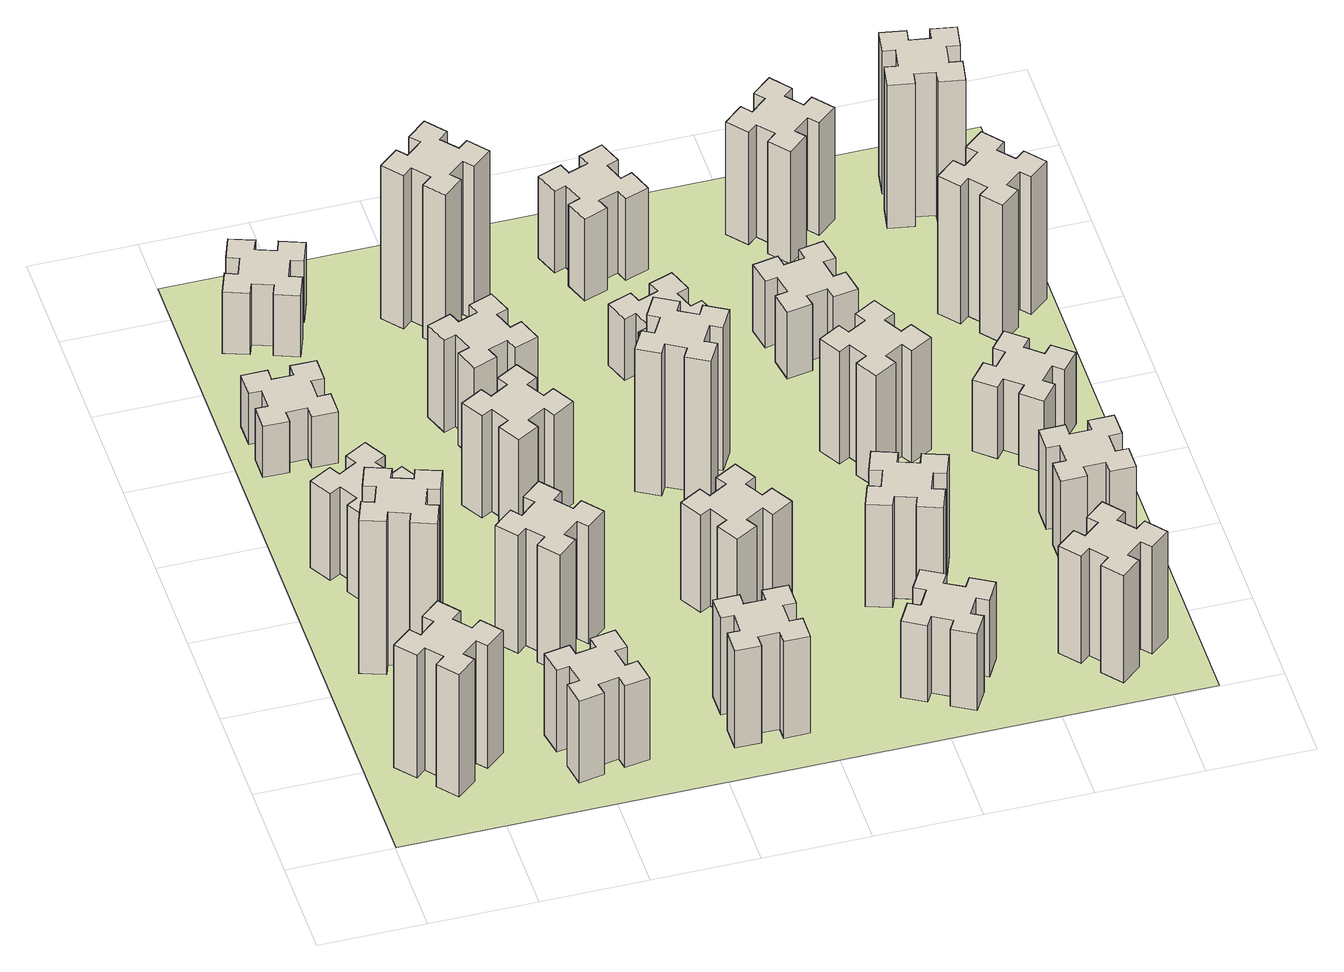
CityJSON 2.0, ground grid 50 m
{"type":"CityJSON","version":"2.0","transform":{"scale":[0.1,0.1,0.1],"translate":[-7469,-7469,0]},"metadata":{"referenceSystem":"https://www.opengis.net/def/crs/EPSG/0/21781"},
"CityObjects":{
"building1":{"type":"Building","attributes":{"class":"1000","function":"1000","usage":"1000","yearOfConstruction":2016,"roofType":"1000","measuredHeight":72,"storeysAboveGround":30,"storeysBelowGround":0},"geometry":[{"type":"Solid","lod":"1","boundaries":[[[[0,1,2,3,4,5,6,7,8,9,10,11,12,13,14,15,16,17,18,19]],[[17,16,20,21]],[[16,15,22,20]],[[15,14,23,22]],[[14,13,24,23]],[[13,12,25,24]],[[12,11,26,25]],[[11,10,27,26]],[[10,9,28,27]],[[9,8,29,28]],[[8,7,30,29]],[[7,6,31,30]],[[6,5,32,31]],[[5,4,33,32]],[[4,3,34,33]],[[3,2,35,34]],[[2,1,36,35]],[[1,0,37,36]],[[0,19,38,37]],[[19,18,39,38]],[[18,17,21,39]],[[24,25,26,27,28,29,30,31,32,33,34,35,36,37,38,39,21,20,22,23]]]]}]},
"building2":{"type":"Building","attributes":{"class":"1000","function":"1000","usage":"1000","yearOfConstruction":2016,"roofType":"1000","measuredHeight":90,"storeysAboveGround":30,"storeysBelowGround":0},"geometry":[{"type":"Solid","lod":"1","boundaries":[[[[40,41,42,43,44,45,46,47,48,49,50,51,52,53,54,55,56,57,58,59]],[[57,56,60,61]],[[56,55,62,60]],[[55,54,63,62]],[[54,53,64,63]],[[53,52,65,64]],[[52,51,66,65]],[[51,50,67,66]],[[50,49,68,67]],[[49,48,69,68]],[[48,47,70,69]],[[47,46,71,70]],[[46,45,72,71]],[[45,44,73,72]],[[44,43,74,73]],[[43,42,75,74]],[[42,41,76,75]],[[41,40,77,76]],[[40,59,78,77]],[[59,58,79,78]],[[58,57,61,79]],[[64,65,66,67,68,69,70,71,72,73,74,75,76,77,78,79,61,60,62,63]]]]}]},
"building3":{"type":"Building","attributes":{"class":"1000","function":"1000","usage":"1000","yearOfConstruction":2016,"roofType":"1000","measuredHeight":51,"storeysAboveGround":30,"storeysBelowGround":0},"geometry":[{"type":"Solid","lod":"1","boundaries":[[[[80,81,82,83,84,85,86,87,88,89,90,91,92,93,94,95,96,97,98,99]],[[97,96,100,101]],[[96,95,102,100]],[[95,94,103,102]],[[94,93,104,103]],[[93,92,105,104]],[[92,91,106,105]],[[91,90,107,106]],[[90,89,108,107]],[[89,88,109,108]],[[88,87,110,109]],[[87,86,111,110]],[[86,85,112,111]],[[85,84,113,112]],[[84,83,114,113]],[[83,82,115,114]],[[82,81,116,115]],[[81,80,117,116]],[[80,99,118,117]],[[99,98,119,118]],[[98,97,101,119]],[[104,105,106,107,108,109,110,111,112,113,114,115,116,117,118,119,101,100,102,103]]]]}]},
"building4":{"type":"Building","attributes":{"class":"1000","function":"1000","usage":"1000","yearOfConstruction":2016,"roofType":"1000","measuredHeight":30,"storeysAboveGround":30,"storeysBelowGround":0},"geometry":[{"type":"Solid","lod":"1","boundaries":[[[[120,121,122,123,124,125,126,127,128,129,130,131,132,133,134,135,136,137,138,139]],[[137,136,140,141]],[[136,135,142,140]],[[135,134,143,142]],[[134,133,144,143]],[[133,132,145,144]],[[132,131,146,145]],[[131,130,147,146]],[[130,129,148,147]],[[129,128,149,148]],[[128,127,150,149]],[[127,126,151,150]],[[126,125,152,151]],[[125,124,153,152]],[[124,123,154,153]],[[123,122,155,154]],[[122,121,156,155]],[[121,120,157,156]],[[120,139,158,157]],[[139,138,159,158]],[[138,137,141,159]],[[144,145,146,147,148,149,150,151,152,153,154,155,156,157,158,159,141,140,142,143]]]]}]},
"building5":{"type":"Building","attributes":{"class":"1000","function":"1000","usage":"1000","yearOfConstruction":2016,"roofType":"1000","measuredHeight":48,"storeysAboveGround":30,"storeysBelowGround":0},"geometry":[{"type":"Solid","lod":"1","boundaries":[[[[160,161,162,163,164,165,166,167,168,169,170,171,172,173,174,175,176,177,178,179]],[[177,176,180,181]],[[176,175,182,180]],[[175,174,183,182]],[[174,173,184,183]],[[173,172,185,184]],[[172,171,186,185]],[[171,170,187,186]],[[170,169,188,187]],[[169,168,189,188]],[[168,167,190,189]],[[167,166,191,190]],[[166,165,192,191]],[[165,164,193,192]],[[164,163,194,193]],[[163,162,195,194]],[[162,161,196,195]],[[161,160,197,196]],[[160,179,198,197]],[[179,178,199,198]],[[178,177,181,199]],[[184,185,186,187,188,189,190,191,192,193,194,195,196,197,198,199,181,180,182,183]]]]}]},
"building6":{"type":"Building","attributes":{"class":"1000","function":"1000","usage":"1000","yearOfConstruction":2016,"roofType":"1000","measuredHeight":69,"storeysAboveGround":30,"storeysBelowGround":0},"geometry":[{"type":"Solid","lod":"1","boundaries":[[[[200,201,202,203,204,205,206,207,208,209,210,211,212,213,214,215,216,217,218,219]],[[217,216,220,221]],[[216,215,222,220]],[[215,214,223,222]],[[214,213,224,223]],[[213,212,225,224]],[[212,211,226,225]],[[211,210,227,226]],[[210,209,228,227]],[[209,208,229,228]],[[208,207,230,229]],[[207,206,231,230]],[[206,205,232,231]],[[205,204,233,232]],[[204,203,234,233]],[[203,202,235,234]],[[202,201,236,235]],[[201,200,237,236]],[[200,219,238,237]],[[219,218,239,238]],[[218,217,221,239]],[[224,225,226,227,228,229,230,231,232,233,234,235,236,237,238,239,221,220,222,223]]]]}]},
"building7":{"type":"Building","attributes":{"class":"1000","function":"1000","usage":"1000","yearOfConstruction":2016,"roofType":"1000","measuredHeight":36,"storeysAboveGround":30,"storeysBelowGround":0},"geometry":[{"type":"Solid","lod":"1","boundaries":[[[[240,241,242,243,244,245,246,247,248,249,250,251,252,253,254,255,256,257,258,259]],[[257,256,260,261]],[[256,255,262,260]],[[255,254,263,262]],[[254,253,264,263]],[[253,252,265,264]],[[252,251,266,265]],[[251,250,267,266]],[[250,249,268,267]],[[249,248,269,268]],[[248,247,270,269]],[[247,246,271,270]],[[246,245,272,271]],[[245,244,273,272]],[[244,243,274,273]],[[243,242,275,274]],[[242,241,276,275]],[[241,240,277,276]],[[240,259,278,277]],[[259,258,279,278]],[[258,257,261,279]],[[264,265,266,267,268,269,270,271,272,273,274,275,276,277,278,279,261,260,262,263]]]]}]},
"building8":{"type":"Building","attributes":{"class":"1000","function":"1000","usage":"1000","yearOfConstruction":2016,"roofType":"1000","measuredHeight":60,"storeysAboveGround":30,"storeysBelowGround":0},"geometry":[{"type":"Solid","lod":"1","boundaries":[[[[280,281,282,283,284,285,286,287,288,289,290,291,292,293,294,295,296,297,298,299]],[[297,296,300,301]],[[296,295,302,300]],[[295,294,303,302]],[[294,293,304,303]],[[293,292,305,304]],[[292,291,306,305]],[[291,290,307,306]],[[290,289,308,307]],[[289,288,309,308]],[[288,287,310,309]],[[287,286,311,310]],[[286,285,312,311]],[[285,284,313,312]],[[284,283,314,313]],[[283,282,315,314]],[[282,281,316,315]],[[281,280,317,316]],[[280,299,318,317]],[[299,298,319,318]],[[298,297,301,319]],[[304,305,306,307,308,309,310,311,312,313,314,315,316,317,318,319,301,300,302,303]]]]}]},
"building9":{"type":"Building","attributes":{"class":"1000","function":"1000","usage":"1000","yearOfConstruction":2016,"roofType":"1000","measuredHeight":54,"storeysAboveGround":30,"storeysBelowGround":0},"geometry":[{"type":"Solid","lod":"1","boundaries":[[[[320,321,322,323,324,325,326,327,328,329,330,331,332,333,334,335,336,337,338,339]],[[337,336,340,341]],[[336,335,342,340]],[[335,334,343,342]],[[334,333,344,343]],[[333,332,345,344]],[[332,331,346,345]],[[331,330,347,346]],[[330,329,348,347]],[[329,328,349,348]],[[328,327,350,349]],[[327,326,351,350]],[[326,325,352,351]],[[325,324,353,352]],[[324,323,354,353]],[[323,322,355,354]],[[322,321,356,355]],[[321,320,357,356]],[[320,339,358,357]],[[339,338,359,358]],[[338,337,341,359]],[[344,345,346,347,348,349,350,351,352,353,354,355,356,357,358,359,341,340,342,343]]]]}]},
"building10":{"type":"Building","attributes":{"class":"1000","function":"1000","usage":"1000","yearOfConstruction":2016,"roofType":"1000","measuredHeight":57,"storeysAboveGround":30,"storeysBelowGround":0},"geometry":[{"type":"Solid","lod":"1","boundaries":[[[[360,361,362,363,364,365,366,367,368,369,370,371,372,373,374,375,376,377,378,379]],[[377,376,380,381]],[[376,375,382,380]],[[375,374,383,382]],[[374,373,384,383]],[[373,372,385,384]],[[372,371,386,385]],[[371,370,387,386]],[[370,369,388,387]],[[369,368,389,388]],[[368,367,390,389]],[[367,366,391,390]],[[366,365,392,391]],[[365,364,393,392]],[[364,363,394,393]],[[363,362,395,394]],[[362,361,396,395]],[[361,360,397,396]],[[360,379,398,397]],[[379,378,399,398]],[[378,377,381,399]],[[384,385,386,387,388,389,390,391,392,393,394,395,396,397,398,399,381,380,382,383]]]]}]},
"building11":{"type":"Building","attributes":{"class":"1000","function":"1000","usage":"1000","yearOfConstruction":2016,"roofType":"1000","measuredHeight":90,"storeysAboveGround":30,"storeysBelowGround":0},"geometry":[{"type":"Solid","lod":"1","boundaries":[[[[400,401,402,403,404,405,406,407,408,409,410,411,412,413,414,415,416,417,418,419]],[[417,416,420,421]],[[416,415,422,420]],[[415,414,423,422]],[[414,413,424,423]],[[413,412,425,424]],[[412,411,426,425]],[[411,410,427,426]],[[410,409,428,427]],[[409,408,429,428]],[[408,407,430,429]],[[407,406,431,430]],[[406,405,432,431]],[[405,404,433,432]],[[404,403,434,433]],[[403,402,435,434]],[[402,401,436,435]],[[401,400,437,436]],[[400,419,438,437]],[[419,418,439,438]],[[418,417,421,439]],[[424,425,426,427,428,429,430,431,432,433,434,435,436,437,438,439,421,420,422,423]]]]}]},
"building12":{"type":"Building","attributes":{"class":"1000","function":"1000","usage":"1000","yearOfConstruction":2016,"roofType":"1000","measuredHeight":57,"storeysAboveGround":30,"storeysBelowGround":0},"geometry":[{"type":"Solid","lod":"1","boundaries":[[[[440,441,442,443,444,445,446,447,448,449,450,451,452,453,454,455,456,457,458,459]],[[457,456,460,461]],[[456,455,462,460]],[[455,454,463,462]],[[454,453,464,463]],[[453,452,465,464]],[[452,451,466,465]],[[451,450,467,466]],[[450,449,468,467]],[[449,448,469,468]],[[448,447,470,469]],[[447,446,471,470]],[[446,445,472,471]],[[445,444,473,472]],[[444,443,474,473]],[[443,442,475,474]],[[442,441,476,475]],[[441,440,477,476]],[[440,459,478,477]],[[459,458,479,478]],[[458,457,461,479]],[[464,465,466,467,468,469,470,471,472,473,474,475,476,477,478,479,461,460,462,463]]]]}]},
"building13":{"type":"Building","attributes":{"class":"1000","function":"1000","usage":"1000","yearOfConstruction":2016,"roofType":"1000","measuredHeight":84,"storeysAboveGround":30,"storeysBelowGround":0},"geometry":[{"type":"Solid","lod":"1","boundaries":[[[[480,481,482,483,484,485,486,487,488,489,490,491,492,493,494,495,496,497,498,499]],[[497,496,500,501]],[[496,495,502,500]],[[495,494,503,502]],[[494,493,504,503]],[[493,492,505,504]],[[492,491,506,505]],[[491,490,507,506]],[[490,489,508,507]],[[489,488,509,508]],[[488,487,510,509]],[[487,486,511,510]],[[486,485,512,511]],[[485,484,513,512]],[[484,483,514,513]],[[483,482,515,514]],[[482,481,516,515]],[[481,480,517,516]],[[480,499,518,517]],[[499,498,519,518]],[[498,497,501,519]],[[504,505,506,507,508,509,510,511,512,513,514,515,516,517,518,519,501,500,502,503]]]]}]},
"building14":{"type":"Building","attributes":{"class":"1000","function":"1000","usage":"1000","yearOfConstruction":2016,"roofType":"1000","measuredHeight":45,"storeysAboveGround":30,"storeysBelowGround":0},"geometry":[{"type":"Solid","lod":"1","boundaries":[[[[520,521,522,523,524,525,526,527,528,529,530,531,532,533,534,535,536,537,538,539]],[[537,536,540,541]],[[536,535,542,540]],[[535,534,543,542]],[[534,533,544,543]],[[533,532,545,544]],[[532,531,546,545]],[[531,530,547,546]],[[530,529,548,547]],[[529,528,549,548]],[[528,527,550,549]],[[527,526,551,550]],[[526,525,552,551]],[[525,524,553,552]],[[524,523,554,553]],[[523,522,555,554]],[[522,521,556,555]],[[521,520,557,556]],[[520,539,558,557]],[[539,538,559,558]],[[538,537,541,559]],[[544,545,546,547,548,549,550,551,552,553,554,555,556,557,558,559,541,540,542,543]]]]}]},
"building15":{"type":"Building","attributes":{"class":"1000","function":"1000","usage":"1000","yearOfConstruction":2016,"roofType":"1000","measuredHeight":36,"storeysAboveGround":30,"storeysBelowGround":0},"geometry":[{"type":"Solid","lod":"1","boundaries":[[[[560,561,562,563,564,565,566,567,568,569,570,571,572,573,574,575,576,577,578,579]],[[577,576,580,581]],[[576,575,582,580]],[[575,574,583,582]],[[574,573,584,583]],[[573,572,585,584]],[[572,571,586,585]],[[571,570,587,586]],[[570,569,588,587]],[[569,568,589,588]],[[568,567,590,589]],[[567,566,591,590]],[[566,565,592,591]],[[565,564,593,592]],[[564,563,594,593]],[[563,562,595,594]],[[562,561,596,595]],[[561,560,597,596]],[[560,579,598,597]],[[579,578,599,598]],[[578,577,581,599]],[[584,585,586,587,588,589,590,591,592,593,594,595,596,597,598,599,581,580,582,583]]]]}]},
"building16":{"type":"Building","attributes":{"class":"1000","function":"1000","usage":"1000","yearOfConstruction":2016,"roofType":"1000","measuredHeight":48,"storeysAboveGround":30,"storeysBelowGround":0},"geometry":[{"type":"Solid","lod":"1","boundaries":[[[[600,601,602,603,604,605,606,607,608,609,610,611,612,613,614,615,616,617,618,619]],[[617,616,620,621]],[[616,615,622,620]],[[615,614,623,622]],[[614,613,624,623]],[[613,612,625,624]],[[612,611,626,625]],[[611,610,627,626]],[[610,609,628,627]],[[609,608,629,628]],[[608,607,630,629]],[[607,606,631,630]],[[606,605,632,631]],[[605,604,633,632]],[[604,603,634,633]],[[603,602,635,634]],[[602,601,636,635]],[[601,600,637,636]],[[600,619,638,637]],[[619,618,639,638]],[[618,617,621,639]],[[624,625,626,627,628,629,630,631,632,633,634,635,636,637,638,639,621,620,622,623]]]]}]},
"building17":{"type":"Building","attributes":{"class":"1000","function":"1000","usage":"1000","yearOfConstruction":2016,"roofType":"1000","measuredHeight":60,"storeysAboveGround":30,"storeysBelowGround":0},"geometry":[{"type":"Solid","lod":"1","boundaries":[[[[640,641,642,643,644,645,646,647,648,649,650,651,652,653,654,655,656,657,658,659]],[[657,656,660,661]],[[656,655,662,660]],[[655,654,663,662]],[[654,653,664,663]],[[653,652,665,664]],[[652,651,666,665]],[[651,650,667,666]],[[650,649,668,667]],[[649,648,669,668]],[[648,647,670,669]],[[647,646,671,670]],[[646,645,672,671]],[[645,644,673,672]],[[644,643,674,673]],[[643,642,675,674]],[[642,641,676,675]],[[641,640,677,676]],[[640,659,678,677]],[[659,658,679,678]],[[658,657,661,679]],[[664,665,666,667,668,669,670,671,672,673,674,675,676,677,678,679,661,660,662,663]]]]}]},
"building18":{"type":"Building","attributes":{"class":"1000","function":"1000","usage":"1000","yearOfConstruction":2016,"roofType":"1000","measuredHeight":66,"storeysAboveGround":30,"storeysBelowGround":0},"geometry":[{"type":"Solid","lod":"1","boundaries":[[[[680,681,682,683,684,685,686,687,688,689,690,691,692,693,694,695,696,697,698,699]],[[697,696,700,701]],[[696,695,702,700]],[[695,694,703,702]],[[694,693,704,703]],[[693,692,705,704]],[[692,691,706,705]],[[691,690,707,706]],[[690,689,708,707]],[[689,688,709,708]],[[688,687,710,709]],[[687,686,711,710]],[[686,685,712,711]],[[685,684,713,712]],[[684,683,714,713]],[[683,682,715,714]],[[682,681,716,715]],[[681,680,717,716]],[[680,699,718,717]],[[699,698,719,718]],[[698,697,701,719]],[[704,705,706,707,708,709,710,711,712,713,714,715,716,717,718,719,701,700,702,703]]]]}]},
"building19":{"type":"Building","attributes":{"class":"1000","function":"1000","usage":"1000","yearOfConstruction":2016,"roofType":"1000","measuredHeight":39,"storeysAboveGround":30,"storeysBelowGround":0},"geometry":[{"type":"Solid","lod":"1","boundaries":[[[[720,721,722,723,724,725,726,727,728,729,730,731,732,733,734,735,736,737,738,739]],[[737,736,740,741]],[[736,735,742,740]],[[735,734,743,742]],[[734,733,744,743]],[[733,732,745,744]],[[732,731,746,745]],[[731,730,747,746]],[[730,729,748,747]],[[729,728,749,748]],[[728,727,750,749]],[[727,726,751,750]],[[726,725,752,751]],[[725,724,753,752]],[[724,723,754,753]],[[723,722,755,754]],[[722,721,756,755]],[[721,720,757,756]],[[720,739,758,757]],[[739,738,759,758]],[[738,737,741,759]],[[744,745,746,747,748,749,750,751,752,753,754,755,756,757,758,759,741,740,742,743]]]]}]},
"building20":{"type":"Building","attributes":{"class":"1000","function":"1000","usage":"1000","yearOfConstruction":2016,"roofType":"1000","measuredHeight":63,"storeysAboveGround":30,"storeysBelowGround":0},"geometry":[{"type":"Solid","lod":"1","boundaries":[[[[760,761,762,763,764,765,766,767,768,769,770,771,772,773,774,775,776,777,778,779]],[[777,776,780,781]],[[776,775,782,780]],[[775,774,783,782]],[[774,773,784,783]],[[773,772,785,784]],[[772,771,786,785]],[[771,770,787,786]],[[770,769,788,787]],[[769,768,789,788]],[[768,767,790,789]],[[767,766,791,790]],[[766,765,792,791]],[[765,764,793,792]],[[764,763,794,793]],[[763,762,795,794]],[[762,761,796,795]],[[761,760,797,796]],[[760,779,798,797]],[[779,778,799,798]],[[778,777,781,799]],[[784,785,786,787,788,789,790,791,792,793,794,795,796,797,798,799,781,780,782,783]]]]}]},
"building21":{"type":"Building","attributes":{"class":"1000","function":"1000","usage":"1000","yearOfConstruction":2016,"roofType":"1000","measuredHeight":66,"storeysAboveGround":30,"storeysBelowGround":0},"geometry":[{"type":"Solid","lod":"1","boundaries":[[[[800,801,802,803,804,805,806,807,808,809,810,811,812,813,814,815,816,817,818,819]],[[817,816,820,821]],[[816,815,822,820]],[[815,814,823,822]],[[814,813,824,823]],[[813,812,825,824]],[[812,811,826,825]],[[811,810,827,826]],[[810,809,828,827]],[[809,808,829,828]],[[808,807,830,829]],[[807,806,831,830]],[[806,805,832,831]],[[805,804,833,832]],[[804,803,834,833]],[[803,802,835,834]],[[802,801,836,835]],[[801,800,837,836]],[[800,819,838,837]],[[819,818,839,838]],[[818,817,821,839]],[[824,825,826,827,828,829,830,831,832,833,834,835,836,837,838,839,821,820,822,823]]]]}]},
"building22":{"type":"Building","attributes":{"class":"1000","function":"1000","usage":"1000","yearOfConstruction":2016,"roofType":"1000","measuredHeight":48,"storeysAboveGround":30,"storeysBelowGround":0},"geometry":[{"type":"Solid","lod":"1","boundaries":[[[[840,841,842,843,844,845,846,847,848,849,850,851,852,853,854,855,856,857,858,859]],[[857,856,860,861]],[[856,855,862,860]],[[855,854,863,862]],[[854,853,864,863]],[[853,852,865,864]],[[852,851,866,865]],[[851,850,867,866]],[[850,849,868,867]],[[849,848,869,868]],[[848,847,870,869]],[[847,846,871,870]],[[846,845,872,871]],[[845,844,873,872]],[[844,843,874,873]],[[843,842,875,874]],[[842,841,876,875]],[[841,840,877,876]],[[840,859,878,877]],[[859,858,879,878]],[[858,857,861,879]],[[864,865,866,867,868,869,870,871,872,873,874,875,876,877,878,879,861,860,862,863]]]]}]},
"building23":{"type":"Building","attributes":{"class":"1000","function":"1000","usage":"1000","yearOfConstruction":2016,"roofType":"1000","measuredHeight":42,"storeysAboveGround":30,"storeysBelowGround":0},"geometry":[{"type":"Solid","lod":"1","boundaries":[[[[880,881,882,883,884,885,886,887,888,889,890,891,892,893,894,895,896,897,898,899]],[[897,896,900,901]],[[896,895,902,900]],[[895,894,903,902]],[[894,893,904,903]],[[893,892,905,904]],[[892,891,906,905]],[[891,890,907,906]],[[890,889,908,907]],[[889,888,909,908]],[[888,887,910,909]],[[887,886,911,910]],[[886,885,912,911]],[[885,884,913,912]],[[884,883,914,913]],[[883,882,915,914]],[[882,881,916,915]],[[881,880,917,916]],[[880,899,918,917]],[[899,898,919,918]],[[898,897,901,919]],[[904,905,906,907,908,909,910,911,912,913,914,915,916,917,918,919,901,900,902,903]]]]}]},
"building24":{"type":"Building","attributes":{"class":"1000","function":"1000","usage":"1000","yearOfConstruction":2016,"roofType":"1000","measuredHeight":81,"storeysAboveGround":30,"storeysBelowGround":0},"geometry":[{"type":"Solid","lod":"1","boundaries":[[[[920,921,922,923,924,925,926,927,928,929,930,931,932,933,934,935,936,937,938,939]],[[937,936,940,941]],[[936,935,942,940]],[[935,934,943,942]],[[934,933,944,943]],[[933,932,945,944]],[[932,931,946,945]],[[931,930,947,946]],[[930,929,948,947]],[[929,928,949,948]],[[928,927,950,949]],[[927,926,951,950]],[[926,925,952,951]],[[925,924,953,952]],[[924,923,954,953]],[[923,922,955,954]],[[922,921,956,955]],[[921,920,957,956]],[[920,939,958,957]],[[939,938,959,958]],[[938,937,941,959]],[[944,945,946,947,948,949,950,951,952,953,954,955,956,957,958,959,941,940,942,943]]]]}]},
"building25":{"type":"Building","attributes":{"class":"1000","function":"1000","usage":"1000","yearOfConstruction":2016,"roofType":"1000","measuredHeight":84,"storeysAboveGround":30,"storeysBelowGround":0},"geometry":[{"type":"Solid","lod":"1","boundaries":[[[[960,961,962,963,964,965,966,967,968,969,970,971,972,973,974,975,976,977,978,979]],[[977,976,980,981]],[[976,975,982,980]],[[975,974,983,982]],[[974,973,984,983]],[[973,972,985,984]],[[972,971,986,985]],[[971,970,987,986]],[[970,969,988,987]],[[969,968,989,988]],[[968,967,990,989]],[[967,966,991,990]],[[966,965,992,991]],[[965,964,993,992]],[[964,963,994,993]],[[963,962,995,994]],[[962,961,996,995]],[[961,960,997,996]],[[960,979,998,997]],[[979,978,999,998]],[[978,977,981,999]],[[984,985,986,987,988,989,990,991,992,993,994,995,996,997,998,999,981,980,982,983]]]]}]},
"landuse1":{"type":"LandUse","attributes":{"name":"plot1","function":"1010"},"geometry":[{"type":"MultiSurface","lod":"1","boundaries":[[[1000,1001,1002,1003]]]}]}
},
"vertices":[
[408,359,0],[484,423,0],[523,377,0],[615,454,0],[538,546,0],[492,508,0],[427,584,0],[473,623,0],[396,715,0],[304,638,0],[343,592,0],[266,527,0],[228,573,0],[136,496,0],[213,404,0],[259,443,0],[323,366,0],[277,328,0],[354,236,0],[446,313,0],[323,366,720],[277,328,720],[259,443,720],[213,404,720],[136,496,720],[228,573,720],[266,527,720],[343,592,720],[304,638,720],[396,715,720],[473,623,720],[427,584,720],[492,508,720],[538,546,720],[615,454,720],[523,377,720],[484,423,720],[408,359,720],[446,313,720],[354,236,720],
[460,1302,0],[366,1336,0],[387,1392,0],[274,1433,0],[233,1320,0],[289,1300,0],[255,1206,0],[199,1227,0],[157,1114,0],[270,1073,0],[291,1129,0],[385,1095,0],[364,1039,0],[477,997,0],[518,1110,0],[462,1131,0],[496,1225,0],[552,1204,0],[593,1317,0],[480,1358,0],[496,1225,900],[552,1204,900],[462,1131,900],[518,1110,900],[477,997,900],[364,1039,900],[385,1095,900],[291,1129,900],[270,1073,900],[157,1114,900],[199,1227,900],[255,1206,900],[289,1300,900],[233,1320,900],[274,1433,900],[387,1392,900],[366,1336,900],[460,1302,900],[480,1358,900],[593,1317,900],
[387,1635,0],[474,1685,0],[504,1633,0],[608,1693,0],[548,1797,0],[496,1767,0],[446,1854,0],[498,1884,0],[438,1988,0],[334,1928,0],[364,1876,0],[277,1826,0],[247,1878,0],[143,1818,0],[203,1714,0],[255,1744,0],[305,1657,0],[253,1627,0],[313,1523,0],[417,1583,0],[305,1657,510],[253,1627,510],[255,1744,510],[203,1714,510],[143,1818,510],[247,1878,510],[277,1826,510],[364,1876,510],[334,1928,510],[438,1988,510],[498,1884,510],[446,1854,510],[496,1767,510],[548,1797,510],[608,1693,510],[504,1633,510],[474,1685,510],[387,1635,510],[417,1583,510],[313,1523,510],
[165,2645,0],[165,2545,0],[105,2545,0],[105,2425,0],[225,2425,0],[225,2485,0],[325,2485,0],[325,2425,0],[445,2425,0],[445,2545,0],[385,2545,0],[385,2645,0],[445,2645,0],[445,2765,0],[325,2765,0],[325,2705,0],[225,2705,0],[225,2765,0],[105,2765,0],[105,2645,0],[225,2705,300],[225,2765,300],[325,2705,300],[325,2765,300],[445,2765,300],[445,2645,300],[385,2645,300],[385,2545,300],[445,2545,300],[445,2425,300],[325,2425,300],[325,2485,300],[225,2485,300],[225,2425,300],[105,2425,300],[105,2545,300],[165,2545,300],[165,2645,300],[105,2645,300],[105,2765,300],
[1045,492,0],[947,475,0],[937,534,0],[818,513,0],[839,395,0],[898,405,0],[916,307,0],[857,297,0],[877,178,0],[996,199,0],[985,258,0],[1084,276,0],[1094,217,0],[1212,237,0],[1191,356,0],[1132,345,0],[1115,444,0],[1174,454,0],[1153,572,0],[1035,551,0],[1115,444,480],[1174,454,480],[1132,345,480],[1191,356,480],[1212,237,480],[1094,217,480],[1084,276,480],[985,258,480],[996,199,480],[877,178,480],[857,297,480],[916,307,480],[898,405,480],[839,395,480],[818,513,480],[937,534,480],[947,475,480],[1045,492,480],[1035,551,480],[1153,572,480],
[1048,999,0],[1124,1063,0],[1163,1017,0],[1255,1094,0],[1178,1186,0],[1132,1148,0],[1067,1224,0],[1113,1263,0],[1036,1355,0],[944,1278,0],[983,1232,0],[906,1167,0],[868,1213,0],[776,1136,0],[853,1044,0],[899,1083,0],[963,1006,0],[917,968,0],[994,876,0],[1086,953,0],[963,1006,690],[917,968,690],[899,1083,690],[853,1044,690],[776,1136,690],[868,1213,690],[906,1167,690],[983,1232,690],[944,1278,690],[1036,1355,690],[1113,1263,690],[1067,1224,690],[1132,1148,690],[1178,1186,690],[1255,1094,690],[1163,1017,690],[1124,1063,690],[1048,999,690],[1086,953,690],[994,876,690],
[462,3251,0],[496,3345,0],[552,3324,0],[593,3437,0],[480,3478,0],[460,3422,0],[366,3456,0],[387,3512,0],[274,3553,0],[233,3440,0],[289,3420,0],[255,3326,0],[199,3347,0],[157,3234,0],[270,3193,0],[291,3249,0],[385,3215,0],[364,3159,0],[477,3117,0],[518,3230,0],[385,3215,360],[364,3159,360],[291,3249,360],[270,3193,360],[157,3234,360],[199,3347,360],[255,3326,360],[289,3420,360],[233,3440,360],[274,3553,360],[387,3512,360],[366,3456,360],[460,3422,360],[480,3478,360],[593,3437,360],[552,3324,360],[496,3345,360],[462,3251,360],[518,3230,360],[477,3117,360],
[1127,1835,0],[1214,1885,0],[1244,1833,0],[1348,1893,0],[1288,1997,0],[1236,1967,0],[1186,2054,0],[1238,2084,0],[1178,2188,0],[1074,2128,0],[1104,2076,0],[1017,2026,0],[987,2078,0],[883,2018,0],[943,1914,0],[995,1944,0],[1045,1857,0],[993,1827,0],[1053,1723,0],[1157,1783,0],[1045,1857,600],[993,1827,600],[995,1944,600],[943,1914,600],[883,2018,600],[987,2078,600],[1017,2026,600],[1104,2076,600],[1074,2128,600],[1178,2188,600],[1238,2084,600],[1186,2054,600],[1236,1967,600],[1288,1997,600],[1348,1893,600],[1244,1833,600],[1214,1885,600],[1127,1835,600],[1157,1783,600],[1053,1723,600],
[1125,2616,0],[1031,2582,0],[1010,2638,0],[897,2597,0],[939,2484,0],[995,2505,0],[1029,2411,0],[973,2390,0],[1014,2277,0],[1127,2319,0],[1106,2375,0],[1200,2409,0],[1220,2353,0],[1333,2394,0],[1292,2507,0],[1236,2486,0],[1202,2580,0],[1258,2600,0],[1217,2713,0],[1104,2672,0],[1202,2580,540],[1258,2600,540],[1236,2486,540],[1292,2507,540],[1333,2394,540],[1220,2353,540],[1200,2409,540],[1106,2375,540],[1127,2319,540],[1014,2277,540],[973,2390,540],[1029,2411,540],[995,2505,540],[939,2484,540],[897,2597,540],[1010,2638,540],[1031,2582,540],[1125,2616,540],[1104,2672,540],[1217,2713,540],
[1805,485,0],[1705,485,0],[1705,545,0],[1585,545,0],[1585,425,0],[1645,425,0],[1645,325,0],[1585,325,0],[1585,205,0],[1705,205,0],[1705,265,0],[1805,265,0],[1805,205,0],[1925,205,0],[1925,325,0],[1865,325,0],[1865,425,0],[1925,425,0],[1925,545,0],[1805,545,0],[1865,425,570],[1925,425,570],[1865,325,570],[1925,325,570],[1925,205,570],[1805,205,570],[1805,265,570],[1705,265,570],[1705,205,570],[1585,205,570],[1585,325,570],[1645,325,570],[1645,425,570],[1585,425,570],[1585,545,570],[1705,545,570],[1705,485,570],[1805,485,570],[1805,545,570],[1925,545,570],
[999,3203,0],[1063,3126,0],[1017,3088,0],[1094,2996,0],[1186,3073,0],[1148,3119,0],[1224,3183,0],[1263,3137,0],[1355,3214,0],[1278,3306,0],[1232,3268,0],[1167,3344,0],[1213,3383,0],[1136,3475,0],[1044,3398,0],[1083,3352,0],[1006,3287,0],[968,3333,0],[876,3256,0],[953,3164,0],[1006,3287,900],[968,3333,900],[1083,3352,900],[1044,3398,900],[1136,3475,900],[1213,3383,900],[1167,3344,900],[1232,3268,900],[1278,3306,900],[1355,3214,900],[1263,3137,900],[1224,3183,900],[1148,3119,900],[1186,3073,900],[1094,2996,900],[1017,3088,900],[1063,3126,900],[999,3203,900],[953,3164,900],[876,3256,900],
[1867,995,0],[1954,1045,0],[1984,993,0],[2088,1053,0],[2028,1157,0],[1976,1127,0],[1926,1214,0],[1978,1244,0],[1918,1348,0],[1814,1288,0],[1844,1236,0],[1757,1186,0],[1727,1238,0],[1623,1178,0],[1683,1074,0],[1735,1104,0],[1785,1017,0],[1733,987,0],[1793,883,0],[1897,943,0],[1785,1017,570],[1733,987,570],[1735,1104,570],[1683,1074,570],[1623,1178,570],[1727,1238,570],[1757,1186,570],[1844,1236,570],[1814,1288,570],[1918,1348,570],[1978,1244,570],[1926,1214,570],[1976,1127,570],[2028,1157,570],[2088,1053,570],[1984,993,570],[1954,1045,570],[1867,995,570],[1897,943,570],[1793,883,570],
[1757,1885,0],[1844,1835,0],[1814,1783,0],[1918,1723,0],[1978,1827,0],[1926,1857,0],[1976,1944,0],[2028,1914,0],[2088,2018,0],[1984,2078,0],[1954,2026,0],[1867,2076,0],[1897,2128,0],[1793,2188,0],[1733,2084,0],[1785,2054,0],[1735,1967,0],[1683,1997,0],[1623,1893,0],[1727,1833,0],[1735,1967,840],[1683,1997,840],[1785,2054,840],[1733,2084,840],[1793,2188,840],[1897,2128,840],[1867,2076,840],[1954,2026,840],[1984,2078,840],[2088,2018,840],[2028,1914,840],[1976,1944,840],[1926,1857,840],[1978,1827,840],[1918,1723,840],[1814,1783,840],[1844,1835,840],[1757,1885,840],[1727,1833,840],[1623,1893,840],
[2497,305,0],[2584,255,0],[2554,203,0],[2658,143,0],[2718,247,0],[2666,277,0],[2716,364,0],[2768,334,0],[2828,438,0],[2724,498,0],[2694,446,0],[2607,496,0],[2637,548,0],[2533,608,0],[2473,504,0],[2525,474,0],[2475,387,0],[2423,417,0],[2363,313,0],[2467,253,0],[2475,387,450],[2423,417,450],[2525,474,450],[2473,504,450],[2533,608,450],[2637,548,450],[2607,496,450],[2694,446,450],[2724,498,450],[2828,438,450],[2768,334,450],[2716,364,450],[2666,277,450],[2718,247,450],[2658,143,450],[2554,203,450],[2584,255,450],[2497,305,450],[2467,253,450],[2363,313,450],
[1835,2605,0],[1869,2511,0],[1813,2490,0],[1854,2377,0],[1967,2419,0],[1946,2475,0],[2040,2509,0],[2060,2453,0],[2173,2494,0],[2132,2607,0],[2076,2586,0],[2042,2680,0],[2098,2700,0],[2057,2813,0],[1944,2772,0],[1965,2716,0],[1871,2682,0],[1850,2738,0],[1737,2697,0],[1779,2584,0],[1871,2682,360],[1850,2738,360],[1965,2716,360],[1944,2772,360],[2057,2813,360],[2098,2700,360],[2042,2680,360],[2076,2586,360],[2132,2607,360],[2173,2494,360],[2060,2453,360],[2040,2509,360],[1946,2475,360],[1967,2419,360],[1854,2377,360],[1813,2490,360],[1869,2511,360],[1835,2605,360],[1779,2584,360],[1737,2697,360],
[1846,3215,0],[1940,3249,0],[1960,3193,0],[2073,3234,0],[2032,3347,0],[1976,3326,0],[1942,3420,0],[1998,3440,0],[1957,3553,0],[1844,3512,0],[1865,3456,0],[1771,3422,0],[1750,3478,0],[1637,3437,0],[1679,3324,0],[1735,3345,0],[1769,3251,0],[1713,3230,0],[1754,3117,0],[1867,3159,0],[1769,3251,480],[1713,3230,480],[1735,3345,480],[1679,3324,480],[1637,3437,480],[1750,3478,480],[1771,3422,480],[1865,3456,480],[1844,3512,480],[1957,3553,480],[1998,3440,480],[1942,3420,480],[1976,3326,480],[2032,3347,480],[2073,3234,480],[1960,3193,480],[1940,3249,480],[1846,3215,480],[1867,3159,480],[1754,3117,480],
[2682,931,0],[2716,1025,0],[2772,1004,0],[2813,1117,0],[2700,1158,0],[2680,1102,0],[2586,1136,0],[2607,1192,0],[2494,1233,0],[2453,1120,0],[2509,1100,0],[2475,1006,0],[2419,1027,0],[2377,914,0],[2490,873,0],[2511,929,0],[2605,895,0],[2584,839,0],[2697,797,0],[2738,910,0],[2605,895,600],[2584,839,600],[2511,929,600],[2490,873,600],[2377,914,600],[2419,1027,600],[2475,1006,600],[2509,1100,600],[2453,1120,600],[2494,1233,600],[2607,1192,600],[2586,1136,600],[2680,1102,600],[2700,1158,600],[2813,1117,600],[2772,1004,600],[2716,1025,600],[2682,931,600],[2738,910,600],[2697,797,600],
[2684,1976,0],[2597,1926,0],[2567,1978,0],[2463,1918,0],[2523,1814,0],[2575,1844,0],[2625,1757,0],[2573,1727,0],[2633,1623,0],[2737,1683,0],[2707,1735,0],[2794,1785,0],[2824,1733,0],[2928,1793,0],[2868,1897,0],[2816,1867,0],[2766,1954,0],[2818,1984,0],[2758,2088,0],[2654,2028,0],[2766,1954,660],[2818,1984,660],[2816,1867,660],[2868,1897,660],[2928,1793,660],[2824,1733,660],[2794,1785,660],[2707,1735,660],[2737,1683,660],[2633,1623,660],[2573,1727,660],[2625,1757,660],[2575,1844,660],[2523,1814,660],[2463,1918,660],[2567,1978,660],[2597,1926,660],[2684,1976,660],[2654,2028,660],[2758,2088,660],
[2712,2565,0],[2695,2664,0],[2754,2674,0],[2733,2792,0],[2615,2771,0],[2625,2712,0],[2527,2695,0],[2517,2754,0],[2398,2733,0],[2419,2615,0],[2478,2625,0],[2496,2527,0],[2437,2517,0],[2457,2398,0],[2576,2419,0],[2565,2478,0],[2664,2496,0],[2674,2437,0],[2792,2457,0],[2771,2576,0],[2664,2496,390],[2674,2437,390],[2565,2478,390],[2576,2419,390],[2457,2398,390],[2437,2517,390],[2496,2527,390],[2478,2625,390],[2419,2615,390],[2398,2733,390],[2517,2754,390],[2527,2695,390],[2625,2712,390],[2615,2771,390],[2733,2792,390],[2754,2674,390],[2695,2664,390],[2712,2565,390],[2771,2576,390],[2792,2457,390],
[3368,259,0],[3444,323,0],[3483,277,0],[3575,354,0],[3498,446,0],[3452,408,0],[3387,484,0],[3433,523,0],[3356,615,0],[3264,538,0],[3303,492,0],[3226,427,0],[3188,473,0],[3096,396,0],[3173,304,0],[3219,343,0],[3283,266,0],[3237,228,0],[3314,136,0],[3406,213,0],[3283,266,630],[3237,228,630],[3219,343,630],[3173,304,630],[3096,396,630],[3188,473,630],[3226,427,630],[3303,492,630],[3264,538,630],[3356,615,630],[3433,523,630],[3387,484,630],[3452,408,630],[3498,446,630],[3575,354,630],[3483,277,630],[3444,323,630],[3368,259,630],[3406,213,630],[3314,136,630],
[2812,3368,0],[2747,3444,0],[2793,3483,0],[2716,3575,0],[2624,3498,0],[2663,3452,0],[2586,3387,0],[2548,3433,0],[2456,3356,0],[2533,3264,0],[2579,3303,0],[2643,3226,0],[2597,3188,0],[2674,3096,0],[2766,3173,0],[2728,3219,0],[2804,3283,0],[2843,3237,0],[2935,3314,0],[2858,3406,0],[2804,3283,660],[2843,3237,660],[2728,3219,660],[2766,3173,660],[2674,3096,660],[2597,3188,660],[2643,3226,660],[2579,3303,660],[2533,3264,660],[2456,3356,660],[2548,3433,660],[2586,3387,660],[2663,3452,660],[2624,3498,660],[2716,3575,660],[2793,3483,660],[2747,3444,660],[2812,3368,660],[2858,3406,660],[2935,3314,660],
[3385,1005,0],[3485,1005,0],[3485,945,0],[3605,945,0],[3605,1065,0],[3545,1065,0],[3545,1165,0],[3605,1165,0],[3605,1285,0],[3485,1285,0],[3485,1225,0],[3385,1225,0],[3385,1285,0],[3265,1285,0],[3265,1165,0],[3325,1165,0],[3325,1065,0],[3265,1065,0],[3265,945,0],[3385,945,0],[3325,1065,480],[3265,1065,480],[3325,1165,480],[3265,1165,480],[3265,1285,480],[3385,1285,480],[3385,1225,480],[3485,1225,480],[3485,1285,480],[3605,1285,480],[3605,1165,480],[3545,1165,480],[3545,1065,480],[3605,1065,480],[3605,945,480],[3485,945,480],[3485,1005,480],[3385,1005,480],[3385,945,480],[3265,945,480],
[3283,1864,0],[3219,1788,0],[3173,1826,0],[3096,1734,0],[3188,1657,0],[3226,1703,0],[3303,1639,0],[3264,1593,0],[3356,1516,0],[3433,1608,0],[3387,1646,0],[3452,1723,0],[3498,1684,0],[3575,1776,0],[3483,1853,0],[3444,1807,0],[3368,1872,0],[3406,1918,0],[3314,1995,0],[3237,1903,0],[3368,1872,420],[3406,1918,420],[3444,1807,420],[3483,1853,420],[3575,1776,420],[3498,1684,420],[3452,1723,420],[3387,1646,420],[3433,1608,420],[3356,1516,420],[3264,1593,420],[3303,1639,420],[3226,1703,420],[3188,1657,420],[3096,1734,420],[3173,1826,420],[3219,1788,420],[3283,1864,420],[3237,1903,420],[3314,1995,420],
[3403,2712,0],[3326,2647,0],[3288,2693,0],[3196,2616,0],[3273,2524,0],[3319,2563,0],[3383,2486,0],[3337,2448,0],[3414,2356,0],[3506,2433,0],[3468,2479,0],[3544,2543,0],[3583,2497,0],[3675,2574,0],[3598,2666,0],[3552,2628,0],[3487,2704,0],[3533,2743,0],[3456,2835,0],[3364,2758,0],[3487,2704,810],[3533,2743,810],[3552,2628,810],[3598,2666,810],[3675,2574,810],[3583,2497,810],[3544,2543,810],[3468,2479,810],[3506,2433,810],[3414,2356,810],[3337,2448,810],[3383,2486,810],[3319,2563,810],[3273,2524,810],[3196,2616,810],[3288,2693,810],[3326,2647,810],[3403,2712,810],[3364,2758,810],[3456,2835,810],
[3404,3435,0],[3305,3452,0],[3316,3511,0],[3197,3532,0],[3177,3414,0],[3236,3404,0],[3218,3305,0],[3159,3316,0],[3138,3197,0],[3257,3177,0],[3267,3236,0],[3365,3218,0],[3355,3159,0],[3473,3138,0],[3494,3257,0],[3435,3267,0],[3452,3365,0],[3511,3355,0],[3532,3473,0],[3414,3494,0],[3452,3365,840],[3511,3355,840],[3435,3267,840],[3494,3257,840],[3473,3138,840],[3355,3159,840],[3365,3218,840],[3267,3236,840],[3257,3177,840],[3138,3197,840],[3159,3316,840],[3218,3305,840],[3236,3404,840],[3177,3414,840],[3197,3532,840],[3316,3511,840],[3305,3452,840],[3404,3435,840],[3414,3494,840],[3532,3473,840],
[5,3705,0],[3705,3705,0],[3705,5,0],[5,5,0]
]}
